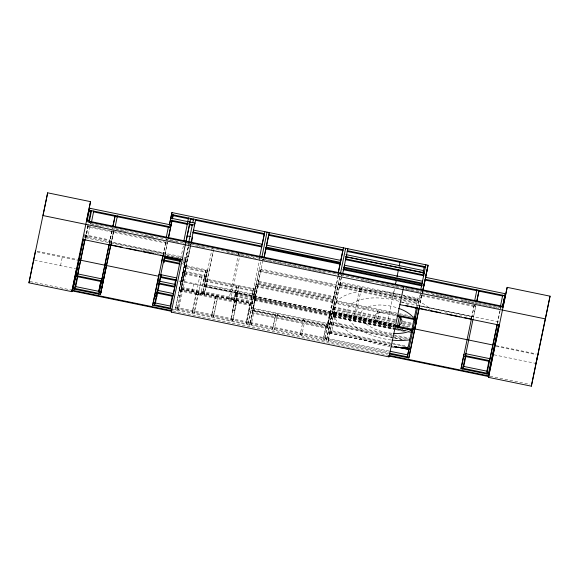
<?xml version="1.0" encoding="UTF-8"?>
<svg xmlns="http://www.w3.org/2000/svg" width="579" height="579" viewBox="0 0 579 579"><rect width="100%" height="100%" fill="white"/><g stroke="black" fill="none" stroke-linecap="round" stroke-linejoin="round"><path stroke-width="0.43" stroke-dasharray="2.9 2.17" d="M87.776 225.969L85.424 237.665L83.774 237.332M60.534 265.638L62.416 256.454M88.117 224.297L87.559 227.011L167.266 243.383M86.474 235.125L86.076 237.057L85.533 236.956M88.117 235.465L87.719 237.397L90.302 225.014M90.454 224.334L90.845 222.401L90.483 224.138M111.74 231.991L112.008 230.695M110.987 244.092L111.378 242.152L163.596 252.9M113.397 232.302L113.954 229.581M162.851 256.034L163.249 254.101L183.036 258.169M163.039 255.614L166.007 241.11M165.051 256.483L165.442 254.55L165.283 255.332M184.469 265.008L175.205 309.888L188.645 245.264M185.62 259.515L180.51 284.441L182.161 284.781L187.43 259.074L183.912 258.35M188.313 246.936L186.12 257.641L183.644 257.127M188.457 246.241L189.007 243.549M177.413 307.514L176.856 310.228L190.708 243.86M180.764 291.128L186.12 265.341L182.711 264.719M190.498 244.917L190.766 243.621M186.351 256.49L188.551 256.938L191.222 243.918M179.063 307.854L178.665 309.787L186.409 272.289L186.018 274.222M192.156 291.454L193.791 283.478M198.438 293.85L198.279 294.639L196.078 294.183L199.755 276.234L199.596 277.015M192.807 310.677L192.409 312.617L196.896 291.085L196.498 293.017M194.45 311.017L194.059 312.95L198.546 291.425L198.148 293.358M198.279 294.639L201.955 276.682L201.789 277.471M201.116 292.482L200.718 294.414L205.69 270.458L202.751 284.644L255.52 295.5M202.759 292.822L202.368 294.754L207.506 270.017L184.426 265.341M203.135 291.548L202.737 293.481L212.355 247.392L212.095 248.681M207.506 270.017L204.619 283.934L202.968 283.601M204.409 293.162L204.018 295.095L213.427 250.381M205.654 287.256L206.052 285.324M204.756 291.881L204.358 293.821L213.586 249.665M212.044 314.636L211.646 316.568L216.133 295.044L215.743 296.976M213.694 314.976L213.296 316.908L217.784 295.377L217.386 297.317M229.494 296.969L229.096 298.909L238.164 255.469M238.316 254.753L238.714 252.82L238.345 254.586M231.115 297.302L230.717 299.242L240.343 253.153L240.075 254.442M235.335 293.365L236.869 285.867L233.699 301.203L235.233 293.705L253.37 297.432M232.28 310.626L232.447 309.837L234.647 310.293L234.481 311.075L232.28 310.626L235.964 292.67L235.798 293.459M231.303 318.602L230.905 320.534L235.4 299.003L235.002 300.935M235.74 299.604L235.349 301.536L238.519 286.207L238.121 288.139M236.485 295.978L236.883 294.045M236.985 293.698L237.376 291.765M234.481 311.075L238.157 293.126L237.998 293.908M232.953 318.935L232.555 320.875L237.05 299.343L236.652 301.275M251.322 299.032L253.356 289.261L252.965 291.194M250.787 302.173L246.299 323.697L259.855 258.393M251.156 308.513L329.762 324.681L334.807 300.016L256.207 283.848L247.761 324.819L260.883 261.976M249.969 322.438L249.411 325.159L263.264 258.791M257.3 286.909L257.691 284.969L254.456 300.494M251.626 322.778L251.235 324.71L254.471 309.193L254.072 311.126M274.707 327.526L274.308 329.458L277.544 313.941L277.146 315.873M300.537 332.838L300.139 334.778L303.374 319.253L302.976 321.186M302.202 333.178L301.804 335.118L305.039 319.594L304.641 321.533M329.379 315.085L324.558 338.599L324.725 337.818M329.871 312.921L332.216 301.5L332.049 302.281M325.275 337.926L324.71 340.647L338.751 273.397M329.002 328.112L327.352 327.772L327.75 325.839M329.762 315.982L330.32 313.268L255.021 297.772M330.587 312.255L327.714 326.274L252.408 310.785M332.599 302.397L332.997 300.465M338.36 275.329L338.621 274.041M332.303 311.972L326.361 340.988L339.475 278.217M329.697 333.106L330.254 330.385L406.769 346.126M331.376 324.884L331.941 322.163L411.09 338.447M333.063 316.662L334.04 312.103L394.719 324.587M334.481 309.866L334.879 307.934M341.653 276.009L341.921 274.721M331.905 330.725L331.506 332.657L335.523 313.232L335.125 315.164M333.193 324.435L333.584 322.503M334.915 316.329L335.313 314.397M353.624 317.343L353.233 319.282L359.957 287.039L359.566 288.972M355.267 317.683L354.869 319.615L361.6 287.372L361.202 289.312M375.8 319.709L375.402 321.642L377.819 310.04L377.421 311.98M377.45 320.049L377.052 321.982L379.469 310.38L379.071 312.32M388.234 319.246L394.176 290.224M392.873 297.034L394.849 287.394M417.278 300.848L417.676 298.909L416.192 306.038M420.578 293.097L419.609 297.809L421.259 298.149L422.315 293.017M419.312 307.659L419.739 305.589L471.957 316.329M422.446 292.366L422.713 291.078M471.697 317.618L474.237 305.184M474.194 305.437L475.837 305.77L473.441 317.451L419.58 306.371M85.12 238.678L87.885 225.441M85.214 238.418L85.764 235.805L85.366 237.737L85.909 237.839L88.471 225.542M109.337 243.694L112.623 227.757M109.315 243.86L112.08 230.623M110.987 244.034L114.273 228.097M110.958 244.2L113.542 231.846M163.032 255.165L166.499 238.794M164.87 255.049L168.105 239.185M180.648 258.712L184.296 241.624M188.269 246.936L179.512 288.856L177.036 288.349M188.877 244.403L189.246 242.637M190.643 243.802L184.983 270.907L183.333 270.567M181.314 291.244L181.48 290.455L177.796 308.412L177.963 307.623M181.567 290.383L181.401 291.165L179.201 290.716M188.551 256.938L188.718 256.157L186.518 255.701M195.883 294.241L196.042 293.452L192.366 311.408L192.532 310.619M196.078 294.183L196.245 293.401M198.076 294.689L198.242 293.908L194.566 311.857L194.725 311.075M206.761 284.651L206.594 285.433L207.506 281.025L207.34 281.807M215.12 298.192L215.279 297.411L211.603 315.367L211.769 314.578M213.969 315.034L213.803 315.816L217.48 297.867L217.32 298.648M234.379 302.158L234.546 301.377L230.869 319.326L231.028 318.544M236.29 299.719L236.131 300.501L237.035 296.093L236.869 296.875M238.092 291.092L237.926 291.881L238.838 287.466L238.671 288.255M233.228 318.993L233.062 319.774L236.746 301.825L236.579 302.607M249.469 305.263L249.636 304.482L245.959 322.431L246.118 321.649M253.486 294.262L253.32 295.044L254.224 290.636L254.065 291.418M252.813 300.154L256.207 283.848M255.831 296.875L255.672 297.657L258.01 286.236L257.85 287.018M263.8 258.733L263.64 259.515L262.171 259.211M330.168 311.495L327.034 326.513L252.828 311.241L252.994 310.46L329.4 326.18M338.006 273.997L337.839 274.779L339.308 275.083M327.352 327.772L338.462 274.569M326.759 339.048L339.83 276.212M328.409 339.388L342.051 274.077M341.299 277.71L328.011 341.328L328.568 338.606L389.254 351.091M330.24 332.397L330.066 333.251L390.246 345.634L328.047 332.766M331.926 324.175L331.745 325.029L393.698 337.774M333.446 316.742L395.385 329.552M328.38 341.472L328.561 340.618M334.112 314.042L334.293 313.188M405.966 289.239L406.132 288.451M416.677 306.573L416.981 305.126M417.669 307.297L420.904 291.288M419.239 307.514L422.554 291.628M419.174 308.014L422.692 291.317M471.53 318.161L474.512 303.866M473.188 318.718L475.837 305.77M497.397 323.306L500.712 307.42M497.368 323.712L500.683 307.587M109.829 241.595L111.479 241.928M90.729 223.574L184.839 242.934M186.597 243.296L255.397 257.445M256.28 257.626L261.57 258.719M263.336 259.081L339.287 274.707M341.045 275.068L406.834 288.595M407.71 288.776L410.54 289.362M411.22 289.5L435.249 294.443M436.132 294.624L438.781 295.174M439.664 295.355L442.313 295.898M443.196 296.079L445.844 296.622M446.727 296.803L449.369 297.345M450.252 297.534L459.965 299.524M460.841 299.712L463.489 300.255M464.372 300.436L467.021 300.979M467.904 301.16L470.553 301.702M471.436 301.891L474.078 302.433M474.961 302.614L477.61 303.157M478.493 303.338L502.319 308.238M259.24 258.61L260.709 258.914M188.826 244.396L190.477 244.736M91.446 224.536L94.08 225.079M94.963 225.26L97.598 225.803M98.481 225.984L101.115 226.527M116.068 229.602L118.709 230.145M119.585 230.326L122.227 230.869M123.103 231.05L125.744 231.593M144.214 235.392L146.856 235.935M147.732 236.116L150.374 236.659M151.249 236.84L153.891 237.383M166.311 239.938L167.961 240.278M168.844 240.459L171.478 241.002M172.361 241.182L174.996 241.725M175.878 241.906L178.513 242.449M195.253 245.894L197.902 246.437M198.785 246.618L201.427 247.161M202.31 247.342L204.959 247.892M227.004 252.422L229.653 252.965M230.536 253.153L233.178 253.696M234.061 253.877L236.71 254.42M237.593 254.601L240.234 255.144M241.117 255.325L243.766 255.875M244.649 256.056L247.291 256.598M248.174 256.779L257.879 258.777M262.287 259.682L264.936 260.224M265.819 260.405L268.468 260.955M269.351 261.136L272 261.679M272.89 261.86L275.539 262.41M276.422 262.591L279.071 263.134M279.954 263.315L286.135 264.589M287.018 264.769L289.666 265.312M290.549 265.493L293.198 266.043M294.081 266.224L296.73 266.767M297.613 266.948L300.262 267.491M301.145 267.679L303.794 268.222M304.677 268.403L307.333 268.946M308.216 269.126L310.865 269.676M311.748 269.857L314.397 270.4M315.28 270.581L317.929 271.124M318.812 271.312L321.461 271.855M322.344 272.036L324.993 272.579M361.057 279.997L363.692 280.54M364.567 280.721L367.195 281.264M368.078 281.445L370.705 281.987M382.111 284.332L391.759 286.316M392.634 286.496L395.269 287.039M396.145 287.22L398.772 287.756M405.792 289.203L420.984 292.33M432.477 294.689L435.126 295.232M436.009 295.42L438.658 295.963M439.541 296.144L442.19 296.687M443.08 296.875L445.729 297.418M446.612 297.599L449.261 298.142M450.144 298.323L452.792 298.873M460.746 300.508L463.395 301.051M464.278 301.232L466.935 301.782M467.818 301.963L470.466 302.506M471.349 302.687L473.998 303.23M474.881 303.418L477.537 303.961M478.42 304.141L481.069 304.684M481.952 304.865L484.601 305.415M485.484 305.596L488.14 306.139M489.023 306.32L491.672 306.87M492.555 307.051L495.204 307.594M496.087 307.775L498.743 308.325M165.833 242.008L167.476 242.348L165.087 254.022L111.219 242.941M87.719 226.23L111.906 231.202M113.556 231.513L165.775 242.261M421.917 294.95L474.136 305.69M421.758 295.731L475.62 306.812M419.775 297.027L421.425 297.367M340.163 282.965L399.966 295.268M403.483 295.992L419.312 299.249M339.931 284.115L419.08 300.4M338.143 284.434L418.964 301.058M339.764 284.897L418.914 301.181M339.656 285.556L418.805 301.84M260.905 269.85L336.211 285.346M339.417 286.706L399.221 299.01M402.738 299.734L418.574 302.991M260.724 270.74L259.081 270.4L256.779 281.604L335.379 297.772L337.68 286.569L336.03 286.229M84.281 234.676L110.111 239.988L109.554 242.71L83.716 237.397M260.673 271.001L335.979 286.489M85.004 235.327L86.372 235.61M84.114 235.458L109.952 240.77M258.856 271.45L337.463 287.618M163.654 252.647L165.297 252.987M472.015 316.076L473.658 316.409M83.333 236.493L181.944 256.779M401.37 301.92L499.098 322.018M140.19 250.099L141.964 250.461M142.847 250.642L145.503 251.192M146.386 251.373L149.042 251.916M149.925 252.104L152.581 252.647M153.464 252.828L156.12 253.378M157.01 253.559L159.659 254.101M167.042 255.694L169.676 256.236M170.559 256.417L173.193 256.96M174.076 257.141L176.711 257.684M177.594 257.865L180.228 258.408M183.746 259.131L187.27 259.855M428.192 309.345L429.965 309.707M445.012 312.805L447.668 313.348M460.059 315.895L461.825 316.264M183.514 260.282L187.031 261.006M183.355 261.071L186.952 261.896M334.807 292.315L338.107 292.988M185.164 261.715L186.814 262.055M183.268 261.998L185.041 262.359M183.109 262.779L184.875 263.148M181.987 263.749L186.293 264.632M256.996 280.554L258.647 280.895M333.953 296.39L335.603 296.723M258.596 281.155L333.895 296.651M184.252 266.05L207.34 270.798M184.245 266.231L185.895 266.572M184.079 266.941L185.721 267.281M185.671 267.541L207.108 271.949M184.028 267.274L185.678 267.614M258.198 283.095L333.497 298.583M185.504 268.323L206.942 272.731M205.241 272.658L206.891 272.991M396.289 313.007L336.486 300.704L335.929 303.425L395.732 315.729M399.807 313.731L409.483 315.721M256.048 284.636L334.648 300.805M336.327 301.493L397.006 313.97M397.889 314.151L411.076 316.865M206.363 275.575L184.925 271.167L181.162 289.196L252.068 303.78M255.809 285.787L334.416 301.956M336.095 302.643L395.898 314.94M183.21 271.305L184.853 271.645M184.766 271.949L206.204 276.364M255.65 286.569L334.249 302.737M204.496 276.284L206.146 276.624M182.986 272.354L184.636 272.695M182.935 272.499L184.585 272.839M184.535 273.1L205.965 277.507M182.812 273.245L184.462 273.585M184.368 273.881L205.806 278.296M204.105 278.036L205.755 278.376M255.173 288.812L205.704 278.637L204.003 286.916L255.122 297.432M182.595 274.287L184.245 274.627M203.888 279.078L255.006 289.594M203.714 279.968L205.357 280.308M395.746 319.637L333.388 306.812L332.831 309.526L395.189 322.358M402.774 321.084L411.553 322.894M205.306 280.569L256.425 291.085L252.046 312.284L248.753 311.603L249.144 309.671L252.444 310.351M333.229 307.594L395.587 320.426M403.491 322.047L413.153 324.037M205.14 281.358L256.258 291.874M181.9 277.58L183.543 277.92M332.997 308.745L395.348 321.569M403.259 323.198L413.797 325.369M402.217 323.799L412.755 325.97M181.676 278.622L183.326 278.962M181.502 279.512L183.152 279.852M204.561 284.195L255.679 294.711M394.104 323.473L334.3 311.176L333.272 315.989L406.263 331.007M402.021 325.101L410.815 326.911M181.285 280.554L182.935 280.895M334.141 311.958L394.82 324.443M402.738 326.071L404.497 326.433M405.372 326.614L408.014 327.157M37.259 251.279L77.13 259.479M179.91 280.62L394.335 324.732M496.232 345.692L536.103 353.892M204.17 286.135L255.288 296.651M253.631 296.426L332.237 312.595M333.873 312.892L394.56 325.369M37.121 251.93L77.883 260.311M178.889 281.09L394.198 325.384M496.094 346.343L535.966 354.543M333.902 313.109L394.473 325.564M333.83 313.275L394.509 325.753M253.472 297.208L332.071 313.377M253.457 297.309L255.107 297.649M330.406 313.145L332.057 313.478M333.743 313.89L394.306 326.353M333.62 313.941L394.306 326.426M333.642 314.042L394.35 326.542M180.735 283.399L182.378 283.739M235.067 294.487L394.14 327.207M396.803 327.852L399.438 328.394M400.321 328.575L402.955 329.118M253.24 298.359L331.839 314.527M333.432 315.208L394.118 327.692M394.994 327.873L407.305 330.406M254.724 299.481L330.03 314.969M234.835 295.637L331.579 315.541M333.222 315.881L406.219 330.891M234.669 296.419L393.626 329.118M394.509 329.299L405.134 331.485M396.268 329.733L405.119 331.557M408.658 332.281L411.314 332.831M181.668 287.133L252.574 301.717L252.017 304.438L181.111 289.855M181.509 287.915L252.415 302.506M181.328 288.407L253.877 303.338M181.278 289.066L252.183 303.657M179.425 289.666L181.068 290.007M179.28 290.007L253.486 305.271M34.479 260.282L75.603 268.743M493.996 354.804L535.119 363.265M179.114 290.788L251.67 305.712M330.124 322.612L410.048 339.048M251.373 307.471L253.023 307.804M328.329 323.299L329.979 323.639M331.543 324.102L392.106 336.558M392.989 336.739L405.38 339.287M252.972 308.071L328.271 323.56M329.726 324.544L393.713 337.709M394.596 337.89L402.564 339.526M394.581 337.955L401.667 339.41M252.574 310.004L327.88 325.492M178.238 295.08L179.888 295.42L179.49 297.36L177.847 297.02M328.438 330.833L392.533 344.013M393.409 344.194L405.727 346.727M329.856 332.317L393.966 345.504M175.763 307.174L326.918 338.266M175.603 307.956L389.088 351.873M177.015 309.447L247.921 324.03M249.571 324.37L324.877 339.866M328.177 340.539L388.741 353.002M171.905 309.215L388.69 353.805M30.13 281.56L70.891 289.949M172.788 310.909L388.096 355.195M489.993 376.162L529.865 384.362M428.844 307.565L424.972 304.757A56.12 26.692 11.6 0 0 336.348 301.797A56.12 26.692 11.6 0 0 389.732 346.582M391.114 339.982A42.086 20.019 11.6 0 1 348.059 307.97A42.086 20.019 11.6 0 1 410.337 305.517M392.041 333.265A28.06 13.346 11.6 0 1 360.775 313.485A28.06 13.346 11.6 0 1 397.766 308.014M393.923 326.31A14.026 6.673 11.6 0 1 374.49 316.416A14.026 6.673 11.6 0 1 396.282 314.998M111.957 230.949L109.612 242.644L111.262 242.977L113.607 231.282L111.957 230.949M261.071 269.069L258.031 283.876L333.338 299.365L336.37 284.557L261.071 269.069M255.006 300.602L250.352 323.335L255.173 299.821L255.006 300.602M273.042 327.186L272.644 329.118L275.879 313.601L273.042 327.186M323.61 337.586L323.212 339.518L326.447 324.001L323.61 337.586M340.322 282.183L339.258 287.495L418.407 303.772L419.478 298.467L340.322 282.183M252.596 312.392L252.437 313.181L326.636 328.445L326.802 327.663L252.596 312.392"/><path stroke-width="0.87" d="M28.95 282.827L47.659 192.821L90.534 201.644L71.825 291.65L28.95 282.827L35.485 250.91L35.348 251.568M47.659 192.821L43.005 215.554L545.396 318.899L550.05 296.173L507.175 287.35L503.108 306.827M71.825 291.65L76.479 268.917M79.055 259.124L72.816 289.594L72.266 289.478M73.526 286.149L75.704 275.51L103.192 281.155M171.095 224.985L89.745 208.252L89.188 210.973L91.837 211.523M77.354 275.843L77.752 273.91L101.933 278.89L101.542 280.815M75.726 286.598L77.904 275.959L77.738 276.748M89.101 222.568L91.54 210.64L91.381 211.422M91.562 221.728L93.74 211.089L93.574 211.871M99.364 291.454L98.966 293.394L74.778 288.414L75.176 286.489L101.014 291.794M113.006 226.143L115.185 215.504L112.992 225.991M83.354 239.141L72.968 288.863L100.449 294.516L106.391 265.5M115.207 226.592L117.385 215.953L117.219 216.734M166.325 237.108L168.503 226.469L168.337 227.25M403.628 286.714L388.979 356.888L171.312 312.117L171.905 309.215L152.668 305.256L159.051 274.294L176.638 277.913L176.24 279.845L160.853 276.675L160.687 277.464L176.081 280.627M161.548 262.381L162.909 255.715M169.386 224.934L171.927 212.558L428.069 265.247L422.75 291.201M154.875 302.875L154.484 304.815L170.421 308.093L170.819 306.153L153.225 302.535M156.786 293.734L156.388 295.666L164.66 255.838M159.363 281.162L158.964 283.095L174.909 286.373L175.299 284.441L157.712 280.822M160.303 276.567L160.701 274.627M163.358 261.932L163.756 260M168.525 237.564L172.035 220.389L168.359 238.078M172.361 218.775L173.172 214.831L172.325 218.884M155.425 302.991L161.252 274.743L161.085 275.524M165.102 256.215L163.748 262.83L163.908 262.048M170.269 306.045L172.448 295.406L172.281 296.187M174.749 284.34L175.69 279.729L175.531 280.511M174.569 287.835L172.998 295.514L155.404 291.896M188.863 241.747L192.373 224.572L192.214 225.361M192.756 222.698L193.516 219.014L193.35 219.796M191.056 242.196L195.716 219.47L195.55 220.252M191.381 243.129L192.626 237.057L192.467 237.839M264.82 231.665L259.602 257.112L259.768 256.331M261.701 258.075L267.013 232.121M264.147 257.054L266.036 247.834M264.162 257.235L269.213 232.57L269.054 233.351M338.346 272.318L340.409 262.258M338.368 272.499L343.419 247.834M340.3 274.243L345.62 248.29L345.453 249.071M342.768 273.404L347.813 248.738L347.653 249.52M395.385 284.767L396.282 280.381M396.999 276.878L398.432 269.865M399.155 266.362L400.053 261.983M388.979 356.888L389.573 353.986M407.363 348.261L407.623 346.973M420.817 289.457L425.869 264.798M408.991 348.681L407.326 356.823L389.624 353.183M389.45 354.037L408.81 357.945L414.752 328.93L492.686 344.961M474.708 300.544L476.886 289.905L476.72 290.687M498.83 324.696L488.51 374.338L461.029 368.685L463.996 354.182M476.727 301.775L479.072 290.354L476.872 300.848M463.786 366.42L465.965 355.781L465.805 356.57M486.874 371.168L489.052 360.529M500.531 305.857L502.71 295.218L502.543 295.999M488.51 374.338L498.859 324.529M425.594 277.341L505.293 293.734L502.55 307.087L504.895 295.666L425.196 279.273L422.873 290.434M545.396 318.899L531.341 386.179L488.466 377.356L499.409 324.529M507.175 287.35L488.466 377.356M531.341 386.179L537.877 354.261L537.739 354.913M86.647 220.23L90.534 201.644M83.311 239.055L75.538 276.292L101.376 281.604M87.161 220.686L89.745 208.252M77.376 275.749L84.961 239.395M88.804 221.026L90.86 211.147M74.619 289.203L85.033 239.293M99.385 291.36L109.149 244.36M98.799 294.175L109.127 244.743M100.847 292.583L110.799 244.7M100.449 294.516L110.958 244.2M152.668 305.256L163.039 255.325M169.314 225.173L171.927 212.558M154.318 305.596L156.279 296.18M157.445 293.133L157.604 292.352M187.726 221.605L187.567 222.387L188.472 217.979L188.305 218.761M187.263 224.341L187.43 223.559L183.753 241.508L183.912 240.726M170.255 308.875L180.648 258.712M189.926 222.054L189.767 222.843L190.672 218.428L190.505 219.217M171.312 312.117L189.63 224.008L185.946 241.964M194.805 223.878L194.971 223.096L170.783 218.117M194.414 225.81L194.573 225.028L170.385 220.049M262.041 244.997L264.422 233.598L171.522 214.491M266.557 245.301L268.815 234.502L343.021 249.766L340.684 261.194M345.967 257.742L346.133 256.96L424.183 273.02L424.023 273.802M397.389 326.165L399.409 316.503M399.047 326.505L401.066 316.843M422.952 273.295L424.212 267.288M422.337 282.024L422.504 281.235L344.447 265.182M425.304 267.512L425.471 266.731L347.422 250.671L347.255 251.46L425.854 267.628M407.146 357.677L417.502 307.941M414.26 331.347L419.051 308.397M422.923 289.862L424.95 280.156M425.507 277.507L428.069 265.247M408.81 357.945L419.174 308.014M425.456 277.956L427.505 267.968M461.029 368.685L471.538 318.378M462.679 369.026L473.021 319.21M490.015 358.611L497.028 325.072M486.859 374.005L497.209 324.428M502.543 306.877L505.293 293.734M535.995 363.446L550.05 296.173M409.715 339.887L401.717 340.59A42.086 20.019 11.6 0 1 392.012 340.09M173.135 215.641L188.175 218.732M189.941 219.101L193.48 219.825M195.253 220.186L264.256 234.386M268.656 235.291L342.862 250.555M346.01 254.637L423.517 270.581L423.119 272.514L345.612 256.569M171.949 221.192L187.502 224.391M189.224 224.746L192.684 225.455M193.538 230.109L262.244 244.237M266.637 245.141L340.843 260.405M89.347 210.191L170.696 226.925M93.61 211.885L170.537 227.713M425.029 280.055L476.394 290.622M478.167 290.984L502.963 296.086M187.133 235.921L190.426 236.601M343.962 269.025L422.236 285.121M342.92 269.626L422.069 285.91M86.77 220.02L89.513 220.585M89.361 221.279L502.717 306.305M86.474 221.475L503.115 307.181M110.821 244.874L122.328 247.24M126.75 248.152L139.141 250.7M143.57 251.612L153.305 253.609M160.383 255.071L162.156 255.433M405.358 305.466L412.27 306.884M413.999 307.239L418.32 308.129M419.182 308.303L426.26 309.765M430.689 310.67L440.424 312.674M447.502 314.129L459.892 316.684M464.322 317.589L471.4 319.051M82.739 239.395L182.226 259.862M399.894 304.634L499.38 325.101M180.88 259.739L165.051 256.483L164.885 257.271L180.713 260.528M164.704 258.176L180.619 261.455M179.338 263.206L164.306 260.116L164.139 260.897L180.055 264.169M413.884 316.626L415.642 316.988L415.244 318.92L397.657 315.302M396.608 315.91L415.078 319.709M78.013 259.66L158.646 276.248M395.356 325.753L413.059 329.393M395.189 326.534L412.892 330.175L395.175 326.599M410.663 331.912L412.422 332.274M158.805 283.876L174.742 287.155M157.452 290.303L173.389 293.582M156.895 293.025L172.832 296.303M463.605 356.114L488.575 361.253M154.745 295.326L156.938 295.782L156.779 296.564L154.579 296.108M401.927 347.147L410.656 348.942M394.683 346.474L396.456 346.835M398.222 347.205L408.846 349.383M394.668 346.539L408.832 349.455M390.13 351.272L407.725 354.891M71.774 290.13L171.898 310.728M388.987 355.383L489.11 375.974M71.644 290.781L171.768 311.379M388.849 356.034L488.973 376.632M413.319 307A42.086 20.019 11.6 0 1 415.418 308.166L416.221 308.737L408.123 347.509L405.582 347.711A56.12 26.692 11.6 0 1 391.418 346.814M393.829 333.395A28.06 13.346 11.6 0 0 408.528 331.622L412.689 329.386A28.06 13.346 11.6 0 0 414.6 319.347L411.575 315.664A28.06 13.346 11.6 0 0 398.613 308.31M397.679 315.779A14.026 6.673 11.6 0 1 395.515 326.143M100.826 281.488L98.814 291.309L100.992 280.706L100.826 281.488M463.236 366.312L462.838 368.244L487.026 373.216L487.424 371.284L463.236 366.312M465.813 353.733L465.415 355.672L489.602 360.645L490 358.712L465.813 353.733M193.14 232.041L192.973 232.823L261.679 246.958L261.846 246.176L193.14 232.041M265.978 248.094L265.819 248.876L340.018 264.14L340.184 263.358L265.978 248.094M266.246 247.081L266.079 247.863L340.286 263.127L340.445 262.345L266.246 247.081M344.056 267.114L343.89 267.903L421.939 283.956L422.105 283.174L344.056 267.114M345.735 258.893L345.576 259.682L423.625 275.734L423.792 274.953L345.735 258.893"/></g></svg>
